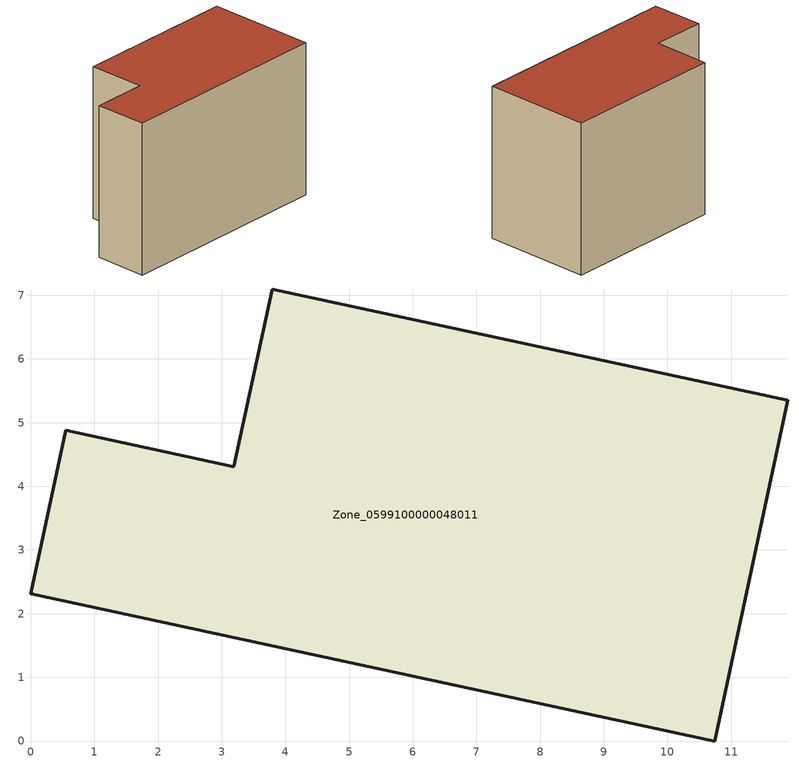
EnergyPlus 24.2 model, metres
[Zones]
Zone_0599100000048011
 floor ground (C_G): 10.74,0 0,2.31 0.55,4.88 3.19,4.31 3.79,7.1 11.89,5.35 z0
 wall outside (C_F): 3.19,4.31 0.55,4.88 0,2.31 10.74,0 11.89,5.35 3.79,7.1 3.19,4.31 z0:7.69
 roof outside (C_R): 11.89,5.35 3.79,7.1 3.19,4.31 0.55,4.88 0,2.31 10.74,0 z7.69
[BUILDING]
Pand.0599100000048011: North Axis=0; Terrain=City; Loads Convergence Tolerance Value=0.04; Temperature Convergence Tolerance Value=0.4; Solar Distribution=FullExterior; Maximum Number of Warmup Days=25; Minimum Number of Warmup Days=1
[Site:Location]
Rotterdam.The.Hague.AP_ZH_NLD Design_Conditions: Latitude=51.96; Longitude=4.45; Time Zone=1; Elevation=-4.5
[SITE:GROUNDTEMPERATURE:BUILDINGSURFACE]
18, 18, 18, 18, 18, 18, 18, 18, 18, 18, 18, 18
[MATERIAL] Thermal Absorptance=0.9; Solar Absorptance=0.7; Visible Absorptance=0.7
Name | Roughness | Thickness | Conductivity | Density | Specific Heat
G.TI.1975-1991 | MediumSmooth | 0.15 | 0.288461 | 540 | 1210
F.TI.1975-1991 | Rough | 0.3 | 0.230769 | 1920 | 840
R.TI.1975-1991 | MediumRough | 0.2 | 0.153846 | 1500 | 1000
[CONSTRUCTION]
C_G: G.TI.1975-1991
C_F: F.TI.1975-1991
C_R: R.TI.1975-1991
[ZONE]
Zone_0599100000048011: Type=1; Multiplier=1; Ceiling Height=Autocalculate; Volume=Autocalculate; Floor Area=autocalculate; Part of Total Floor Area=Yes
[ZONEINFILTRATION:DESIGNFLOWRATE]
Infil_Zone_0599100000048011: Zone or ZoneList or Space or SpaceList=Zone_0599100000048011; Schedule=AlwaysOn; Design Flow Rate Calculation Method=Flow/Area; Flow Rate per Floor Area=0.003; Constant Term Coefficient=1; Temperature Term Coefficient=0; Velocity Term Coefficient=0; Velocity Squared Term Coefficient=0
[HVACTEMPLATE:ZONE:IDEALLOADSAIRSYSTEM]
Zone_0599100000048011: Maximum Heating Supply Air Temperature=50; Minimum Cooling Supply Air Temperature=13; Maximum Heating Supply Air Humidity Ratio=0.0156; Minimum Cooling Supply Air Humidity Ratio=0.0077; Heating Limit=NoLimit; Cooling Limit=NoLimit; Dehumidification Control Type=ConstantSensibleHeatRatio; Cooling Sensible Heat Ratio=0.7; Dehumidification Setpoint=60; Humidification Control Type=None; Humidification Setpoint=30; Outdoor Air Method=None; Outdoor Air Flow Rate per Person=0.00944; Outdoor Air Flow Rate per Zone Floor Area=0; Outdoor Air Flow Rate per Zone=0; Demand Controlled Ventilation Type=None; Outdoor Air Economizer Type=NoEconomizer; Heat Recovery Type=None; Sensible Heat Recovery Effectiveness=0.7; Latent Heat Recovery Effectiveness=0.65
[ZONECONTROL:THERMOSTAT]
ThermostatControl_Zone_0599100000048011: Zone or ZoneList=Zone_0599100000048011; Control Type Schedule=DualSetpointControlType; Control 1=Thermostat_Zone_0599100000048011; Temperature Difference Between Cutout And Setpoint=0
[THERMOSTATSETPOINT:DUALSETPOINT]
Thermostat_Zone_0599100000048011: Heating Setpoint Temperature Schedule=HeatingSetpoint_Zone_0599100000048011; Cooling Setpoint Temperature Schedule=CoolingSetpoint_Zone_0599100000048011
[SCHEDULE:COMPACT]
HeatingSetpoint_Zone_0599100000048011: Through: 12/31, For: AllDays, Until: 24:00, 21
CoolingSetpoint_Zone_0599100000048011: Through: 12/31, For: AllDays, Until: 24:00, 24
DualSetpointControlType: Through: 12/31, For: AllDays, Until: 24:00, 4
AlwaysOn: Through: 12/31, For: AllDays, Until: 24:00, 1
